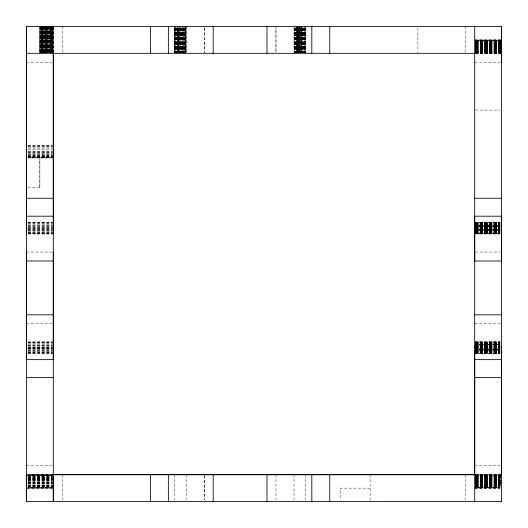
<?xml version="1.0" encoding="UTF-8"?>
<svg xmlns="http://www.w3.org/2000/svg" width="528" height="528" viewBox="0 0 528 528"><rect width="100%" height="100%" fill="white"/><g stroke="black" fill="none" stroke-linecap="round" stroke-linejoin="round"><path stroke-width="0.4" stroke-dasharray="2.64 1.98" d="M39.857 187.77L39.857 157.885L39.857 187.796L27.991 187.77M39.857 28.043L39.857 53.308L39.871 26.413M53.302 52.496L53.302 26.413L53.302 53.308M204.23 28.03L204.23 52.496L204.23 26.4M275.953 26.4L275.953 52.496L275.953 28.03M474.698 39.864L501.593 39.864M475.51 40.075L501.593 40.003M501.593 40.121L475.51 40.168L501.593 40.273M475.51 40.537L501.593 40.537M475.51 40.689L501.593 40.689M475.51 40.775L501.593 40.775M475.51 40.96L501.593 40.867M475.51 41.052L499.963 41.052M475.51 41.151L501.593 41.151M475.51 41.257L501.593 41.257M475.51 41.362L501.593 41.362M475.51 41.474L501.593 41.474M475.51 41.593L501.593 41.593M475.51 41.712L501.593 41.712M475.51 41.831L499.963 41.831M475.51 41.956L501.593 41.956M475.51 42.082L501.593 42.082M475.51 42.214L501.593 42.214M475.51 42.346L501.593 42.346M475.51 42.484L501.593 42.484M475.51 42.623L501.593 42.623M475.51 42.761L501.593 42.761M475.51 42.907L501.593 42.907M475.51 43.052L501.593 43.052M475.51 43.197L501.593 43.197M475.51 43.349L501.593 43.349M475.51 43.494L501.593 43.494M475.51 43.646L501.593 43.646M475.51 43.804L501.593 43.804M475.51 43.956L501.593 43.956M475.51 44.108L501.593 44.108M475.51 44.266L501.593 44.266M475.51 44.425L501.593 44.425M475.51 44.576L499.963 44.576M475.51 44.735L501.593 44.735M475.51 44.893L501.593 44.893M475.51 45.052L501.593 45.052M475.51 45.203L499.963 45.203M475.51 45.362L499.963 45.362M475.51 45.52L501.593 45.52M475.51 45.672L499.963 45.672M475.51 45.83L499.963 45.83M475.51 45.982L501.593 45.982M475.51 46.134L501.593 46.134M475.51 46.286L501.593 46.286M475.51 46.438L501.593 46.438M475.51 46.583L501.593 46.583M475.51 46.735L501.593 46.735M475.51 46.886L501.593 46.886M475.51 47.038L501.593 47.038M475.51 47.19L501.593 47.19M475.51 47.342L499.963 47.342M475.51 47.5L499.963 47.5M475.51 47.652L501.593 47.652M475.51 47.81L501.593 47.81M475.51 47.962L501.593 47.962M475.51 48.121L501.593 48.121M475.51 48.279L501.593 48.279M475.51 48.437L501.593 48.437M475.51 48.589L501.593 48.589M475.51 48.748L499.963 48.748M475.51 48.906L501.593 48.906M475.51 49.058L501.593 49.058M475.51 49.216L501.593 49.216M475.51 49.368L501.593 49.368M475.51 49.52L501.593 49.52M475.51 49.672L499.963 49.672M475.51 49.823L501.593 49.823M475.51 49.975L499.963 49.975M475.51 50.12L501.593 50.12M475.51 50.266L501.593 50.266M475.51 50.411L501.593 50.411M475.51 50.549L501.593 50.549M475.51 50.688L499.963 50.688M475.51 50.827L501.593 50.827M475.51 50.959L501.593 50.959M475.51 51.091L501.593 51.091M475.51 51.216L501.593 51.216M475.51 51.341L501.593 51.341M475.51 51.46L499.963 51.46M475.51 51.579L499.963 51.579M475.51 51.691L501.593 51.691M475.51 51.803L501.593 51.803M475.51 51.916L499.963 51.916M475.51 52.015L501.593 52.015M475.51 52.12L501.593 52.12M475.51 52.213L501.593 52.213M475.51 52.305L501.593 52.391M475.51 52.477L499.963 52.477M475.51 52.556L499.963 52.556M475.51 52.635L501.593 52.708M475.51 52.84L501.593 52.774M475.51 52.899L501.593 52.899M475.51 53.051L501.593 53.051M475.51 53.13L501.593 53.13M501.593 53.249L474.698 53.269L501.593 53.308M26.407 62.278L52.49 62.278M474.698 62.278L500.102 62.278M475.51 110.081L499.963 110.081M28.037 145.378L52.49 145.378M28.037 145.629L52.49 145.629M28.037 146.659L52.49 146.659M28.037 146.923L52.49 146.923M28.037 148.025L52.49 148.025M28.037 149.714L52.49 149.714M28.037 151.378L52.49 151.378M28.037 151.912L52.49 151.912M28.037 152.176L52.49 152.176M28.037 152.929L52.49 152.929M28.037 153.173L52.49 153.173M28.037 154.519L52.49 154.519M28.037 154.935L52.49 154.935M28.037 155.529L52.49 155.529M28.037 155.892L52.49 155.892M28.037 156.235L52.49 156.235M28.037 156.4L52.49 156.4M28.037 156.836L52.49 156.836M28.037 157.087L52.49 157.087M28.037 157.403L52.49 157.403M28.037 157.496L52.49 157.496M28.037 157.707L52.49 157.707M52.49 157.872L27.991 157.885L53.302 157.912M28.037 222.301L53.302 222.275M474.698 222.301L499.963 222.308M474.698 222.4L501.593 222.4M28.037 222.479L52.49 222.479M475.51 222.479L499.963 222.479M475.51 222.671L499.963 222.598M474.698 222.743L499.963 222.743M475.51 222.823L499.963 222.823M28.037 223.007L52.49 223.007M475.51 222.915L499.963 223.007M475.51 223.106L499.963 223.106M475.51 223.212L499.963 223.212M475.51 223.324L499.963 223.324M475.51 223.443L499.963 223.443M475.51 223.568L499.963 223.568M475.51 223.694L499.963 223.694M28.037 223.826L52.49 223.826M475.51 223.826L499.963 223.826M475.51 223.964L499.963 223.964M475.51 224.103L499.963 224.103M475.51 224.255L499.963 224.255M475.51 224.4L499.963 224.4M475.51 224.558L499.963 224.558M474.698 224.717L499.963 224.717M28.037 224.882L52.49 224.882M475.51 224.882L499.963 224.882M475.484 225.02L500.009 225.02M28.037 225.258L52.49 225.258M474.698 225.258L499.963 225.232M475.51 225.416L499.963 225.416M474.698 225.489L499.963 225.489M475.51 225.601L499.963 225.601M475.51 225.733L499.963 225.733M475.51 225.793L499.963 225.793M28.037 225.991L52.49 225.991M475.51 226.393L499.963 226.393M28.037 226.446L52.49 226.446M475.51 226.446L499.963 226.446M475.51 226.604L499.963 226.604M475.51 226.69L499.963 226.69M475.51 226.816L499.963 226.816M475.51 226.928L499.963 226.928M475.51 227.033L499.963 227.033M28.037 227.165L52.49 227.165M475.51 227.165L499.963 227.165M475.51 227.251L499.963 227.251M475.51 227.403L499.963 227.403M28.037 227.476L52.49 227.476M475.51 227.476L499.963 227.476M475.51 227.7L499.963 227.634M474.698 227.924L499.963 227.872M475.51 228.155L499.963 228.103M475.51 228.393L499.963 228.334M28.037 228.565L52.49 228.565M475.51 228.565L499.963 228.565M28.037 228.624L52.49 228.624M475.51 228.624L499.963 228.624M475.51 228.789L499.963 228.789M475.51 228.862L499.963 228.862M475.51 229.013L499.963 229.013M475.51 229.099L499.963 229.099M474.698 229.231L499.963 229.231M475.51 229.337L499.963 229.337M28.037 229.449L52.49 229.449M475.51 229.449L499.963 229.449M475.51 229.574L499.963 229.574M475.51 229.66L499.963 229.66M28.037 229.812L52.49 229.812M475.51 230.05L499.963 230.076M475.51 230.294L499.963 230.274M28.037 230.472L52.49 230.472M475.51 230.663L499.963 230.663M28.037 230.769L52.49 230.769M475.51 230.769L499.963 230.769M475.51 230.848L499.963 230.848M475.51 231.007L499.963 231.033M475.51 231.205L499.963 231.244M28.037 231.376L52.49 231.376M475.51 231.376L499.963 231.376M475.51 231.541L499.963 231.541M475.51 231.706L499.963 231.706M475.51 231.858L499.963 231.858M475.51 232.01L499.963 232.01M474.698 232.155L499.963 232.155M28.037 232.3L52.49 232.3M475.51 232.3L499.963 232.3M475.51 232.439L499.963 232.439M475.51 232.571L499.963 232.571M475.51 232.696L499.963 232.696M28.037 232.822L52.49 232.822M475.51 232.822L499.963 232.822M475.51 232.934L499.963 232.934M475.51 233.046L499.963 233.046M28.037 233.152L52.49 233.152M475.51 233.152L499.963 233.152M475.51 233.257L499.963 233.35M475.51 233.435L499.963 233.435M28.037 233.521L52.49 233.521M499.963 233.521L475.51 233.521L499.963 233.66M474.698 233.779L499.963 233.726M28.037 233.831L52.49 233.831M475.484 233.864L500.009 233.864M28.037 233.95L53.302 233.983M474.698 233.95L499.963 233.977M26.4 252.041L52.49 252.041M475.504 252.054L499.963 252.054M26.407 323.77L52.49 323.77M474.698 323.776L501.593 323.776M28.037 341.867L53.302 341.821M474.698 341.88L499.963 341.827M475.484 341.946L500.009 341.946M475.51 342.078L499.963 342.078M28.037 342.144L52.49 342.144M475.51 342.21L499.963 342.144M474.698 342.289L499.963 342.289M28.037 342.368L52.49 342.368M475.51 342.454L499.963 342.368M475.51 342.553L499.963 342.553M475.51 342.652L499.963 342.652M28.037 342.758L52.49 342.758M475.51 342.758L499.963 342.758M475.51 342.87L499.963 342.87M475.51 342.989L499.963 342.989M475.51 343.108L499.963 343.108M475.51 343.24L499.963 343.24M475.51 343.372L499.963 343.372M475.51 343.51L499.963 343.51M28.037 343.649L52.49 343.649M475.51 343.649L499.963 343.649M475.51 343.794L499.963 343.794M475.51 343.946L499.963 343.946M475.51 344.104L499.963 344.104M28.037 344.263L52.49 344.263M474.698 344.263L499.963 344.263M475.51 344.428L499.963 344.428M475.51 344.599L499.963 344.56M475.51 344.956L499.963 344.956M474.698 345.035L499.963 345.035M475.51 345.147L499.963 345.147M475.51 345.272L499.963 345.272M28.037 345.338L52.49 345.338M475.51 345.338L499.963 345.338M28.037 345.517L52.49 345.517M475.51 345.517L499.963 345.53M475.51 345.754L499.963 345.734M475.51 345.939L499.963 345.939M475.51 345.992L499.963 345.992M28.037 346.144L52.49 346.144M475.51 346.144L499.963 346.144M475.51 346.229L499.963 346.229M475.51 346.361L499.963 346.361M475.51 346.467L499.963 346.467M475.51 346.573L499.963 346.573M475.51 346.711L499.963 346.711M475.51 346.797L499.963 346.797M475.51 346.949L499.963 346.949M475.51 347.015L499.963 347.015M28.037 347.18L52.49 347.18M475.51 347.18L499.963 347.18M28.037 347.246L52.49 347.246M475.51 347.246L499.963 347.246M475.51 347.417L499.963 347.417M474.698 347.47L499.963 347.47M475.51 347.648L499.963 347.701M28.037 347.932L52.49 347.932M475.51 347.879L499.963 347.932M28.037 348.11L52.49 348.11M475.51 348.104L499.963 348.17M475.51 348.407L499.963 348.335M475.51 348.553L499.963 348.553M475.51 348.638L499.963 348.638M28.037 348.777L52.49 348.777M474.698 348.777L499.963 348.777M28.037 348.883L52.49 348.883M475.51 348.883L499.963 348.883M475.51 348.988L499.963 348.988M475.51 349.12L499.963 349.12M475.51 349.206L499.963 349.206M475.51 349.615L499.963 349.595M28.037 349.82L52.49 349.82M475.51 349.833L499.963 349.833M28.037 350.077L52.49 350.077M475.51 350.203L499.963 350.203M475.51 350.315L499.963 350.315M475.51 350.394L499.963 350.394M475.51 350.552L499.963 350.552M28.037 350.75L52.49 350.75M475.51 350.75L499.963 350.79M475.51 350.922L499.963 350.922M475.51 351.087L499.963 351.087M475.51 351.245L499.963 351.245M28.037 351.404L52.49 351.404M475.51 351.404L499.963 351.404M475.51 351.556L499.963 351.556M474.698 351.701L499.963 351.701M475.51 351.839L499.963 351.839M28.037 351.978L52.49 351.978M475.51 351.978L499.963 351.978M475.51 352.11L499.963 352.11M475.51 352.242L499.963 352.242M28.037 352.361L52.49 352.361M475.51 352.361L499.963 352.361M475.51 352.48L499.963 352.48M475.51 352.592L499.963 352.697M28.037 352.796L52.49 352.796M475.51 352.796L499.963 352.796M475.51 352.895L499.963 352.895M475.51 352.981L499.963 352.981M475.51 353.14L499.963 353.06M475.51 353.206L499.963 353.206M28.037 353.272L52.49 353.272M474.698 353.324L499.963 353.272M474.698 353.404L500.009 353.404M28.037 353.529L53.302 353.529M474.698 353.529L499.963 353.47M26.407 465.722L52.49 465.722M474.698 465.736L500.102 465.736M28.037 474.692L52.49 474.692M475.51 474.692L499.963 474.692M26.407 474.692L53.302 474.692M474.698 474.705L501.593 474.712M28.037 474.837L52.49 474.804M475.51 474.844L501.593 474.817M52.49 474.949L28.037 474.995L52.49 475.048M501.593 474.962L475.51 475.009L501.593 475.114M28.037 475.226L52.49 475.226M475.51 475.24L501.593 475.24M475.51 475.306L501.593 475.306M26.407 475.444L52.49 475.444M475.51 475.378L501.593 475.451M26.407 475.523L52.49 475.523M475.51 475.537L499.963 475.537M28.037 475.609L52.49 475.609M475.51 475.616L499.963 475.616M475.51 475.708L501.593 475.708M475.51 475.893L501.593 475.801M475.51 475.992L499.963 475.992M28.037 476.084L52.49 476.084M475.51 476.098L501.593 476.098M28.037 476.197L52.49 476.197M475.51 476.203L501.593 476.203M475.51 476.315L499.963 476.315M475.51 476.434L501.593 476.434M475.51 476.553L499.963 476.553M475.51 476.672L499.963 476.672M28.037 476.784L52.49 476.784M475.51 476.797L499.963 476.797M475.51 476.923L501.593 476.923M475.51 477.055L499.963 477.055M28.037 477.18L52.49 477.18M475.51 477.187L499.963 477.187M28.037 477.312L52.49 477.312M475.51 477.325L501.593 477.325M475.51 477.464L499.963 477.464M475.51 477.602L499.963 477.602M475.51 477.748L501.593 477.748M28.037 477.88L52.49 477.88M475.51 477.893L501.593 477.893M475.51 478.038L499.963 478.038M28.037 478.177L52.49 478.177M475.51 478.19L499.963 478.19M28.037 478.328L52.49 478.328M475.51 478.342L499.963 478.342M28.037 478.48L52.49 478.48M475.51 478.493L499.963 478.493M475.51 478.645L499.963 478.645M475.51 478.797L499.963 478.797M28.037 478.942L52.49 478.942M475.51 478.949L501.593 478.949M28.037 479.094L52.49 479.094M475.51 479.107L499.963 479.107M475.51 479.266L499.963 479.266M28.037 479.411L52.49 479.411M475.51 479.417L499.963 479.417M28.037 479.563L52.49 479.563M475.51 479.576L499.963 479.576M28.037 479.721L52.49 479.721M475.51 479.734L499.963 479.734M475.51 479.893L499.963 479.893M475.51 480.044L501.593 480.044M475.51 480.203L501.593 480.203M28.037 480.348L52.49 480.348M475.51 480.361L499.963 480.361M28.037 480.5L52.49 480.5M475.51 480.513L499.963 480.513M475.51 480.671L499.963 480.671M475.51 480.823L499.963 480.823M28.037 480.962L52.49 480.962M475.51 480.975L501.593 480.975M475.51 481.127L499.963 481.127M475.51 481.279L499.963 481.279M475.51 481.424L501.593 481.424M475.51 481.576L499.963 481.576M28.037 481.714L52.49 481.714M475.51 481.727L499.963 481.727M475.51 481.879L499.963 481.879M475.51 482.031L499.963 482.031M28.037 482.176L52.49 482.176M475.51 482.183L501.593 482.183M28.037 482.328L52.49 482.328M475.51 482.341L499.963 482.341M475.51 482.493L499.963 482.493M475.51 482.651L501.593 482.651M28.037 482.797L52.49 482.797M475.51 482.81L501.593 482.81M475.51 482.962L501.593 482.962M475.51 483.12L499.963 483.12M475.51 483.278L499.963 483.278M28.037 483.424L52.49 483.424M475.51 483.437L499.963 483.437M28.037 483.582L52.49 483.582M475.51 483.589L501.593 483.589M28.037 483.734L52.49 483.734M475.51 483.747L499.963 483.747M475.51 483.905L501.593 483.905M475.51 484.057L499.963 484.057M475.51 484.209L499.963 484.209M475.51 484.361L499.963 484.361M475.51 484.513L499.963 484.513M475.51 484.664L501.593 484.664M475.51 484.816L499.963 484.816M28.037 484.948L52.49 484.948M475.51 484.961L499.963 484.961M28.037 485.093L52.49 485.093M475.51 485.107L499.963 485.107M475.51 485.252L501.593 485.252M475.51 485.39L499.963 485.39M475.51 485.529L499.963 485.529M28.037 485.654L52.49 485.654M475.51 485.668L499.963 485.668M28.037 485.786L52.49 485.786M475.51 485.8L499.963 485.8M28.037 485.918L52.49 485.918M475.51 485.932L499.963 485.932M475.51 486.057L499.963 486.057M28.037 486.169L52.49 486.169M475.51 486.182L499.963 486.182M475.51 486.301L499.963 486.301M475.51 486.42L499.963 486.42M475.51 486.539L499.963 486.539M475.51 486.644L499.963 486.644M28.037 486.743L52.49 486.743M475.51 486.757L499.963 486.757M28.037 486.849L52.49 486.849M475.51 486.856L499.963 486.856M475.51 486.961L499.963 486.961M475.51 487.054L499.963 487.054M475.51 487.146L499.963 487.146M475.51 487.318L499.963 487.238M28.037 487.39L52.49 487.39M475.51 487.397L499.963 487.397M52.49 487.463L28.037 487.535L52.49 487.601M475.51 487.681L499.963 487.681M28.037 487.879L52.49 487.832M475.51 487.846L499.963 487.846M26.407 487.997L52.49 487.997M475.51 487.971L499.963 487.931M26.407 488.077L52.49 488.057M474.698 488.11L499.963 488.063M28.037 488.136L53.308 488.143M370.102 488.143L340.21 488.136L340.217 500.009M474.698 488.136L499.97 488.143M465.729 26.413L465.729 53.308M465.729 474.692L465.736 499.957M417.912 28.043L417.912 52.496M370.095 474.692L370.102 501.587M305.666 52.496L305.699 26.413L305.593 52.496M305.719 474.692L305.719 499.957M305.455 28.043L305.514 52.496M305.323 28.043L305.395 52.496M305.25 28.043L305.25 52.496M305.171 28.043L305.171 52.496M305.078 28.043L305.078 52.496M304.887 28.043L304.986 52.496M304.781 28.043L304.781 52.496M304.669 26.413L304.669 52.496M304.55 28.043L304.55 52.496M304.425 28.043L304.425 52.496M304.3 28.043L304.3 52.496M304.168 28.043L304.168 52.496M304.029 28.043L304.029 52.496M303.89 28.043L303.89 52.496M303.739 28.043L303.739 52.496M303.593 28.043L303.593 52.496M303.435 28.043L303.435 52.496M303.277 28.043L303.277 52.496M303.112 28.043L303.112 52.496M302.94 28.043L302.973 52.496M302.735 28.043L302.762 52.496M302.577 28.043L302.577 52.496M302.498 28.043L302.498 52.496M302.392 28.043L302.392 52.496M302.26 28.043L302.26 52.496M302.201 28.043L302.201 52.496M301.6 28.043L301.6 52.496M301.547 26.413L301.547 52.496M301.389 28.043L301.389 52.496M301.303 28.043L301.303 52.496M301.178 26.413L301.178 52.496M301.066 28.043L301.066 52.496M300.96 26.413L300.96 52.496M300.828 28.043L300.828 52.496M300.742 28.043L300.742 52.496M300.59 28.043L300.59 52.496M300.518 28.043L300.518 52.496M300.293 28.043L300.353 52.496M300.122 26.413L300.069 52.496M299.891 28.043L299.838 52.496M299.6 26.413L299.66 52.496M299.204 26.413L299.204 52.496M299.132 28.043L299.132 52.496M298.98 28.043L298.98 52.496M298.894 26.413L298.894 52.496M298.762 28.043L298.762 52.496M298.657 28.043L298.657 52.496M298.544 28.043L298.544 52.496M298.419 26.413L298.419 52.496M298.333 28.043L298.333 52.496M297.917 28.043L297.937 52.496M297.7 26.413L297.719 52.496M297.33 26.413L297.33 52.496M297.224 28.043L297.224 52.496M297.145 28.043L297.145 52.496M296.987 28.043L296.96 52.496M296.749 28.043L296.789 52.496M296.617 28.043L296.617 52.496M296.452 26.413L296.452 52.496M296.287 26.413L296.287 52.496M296.135 28.043L296.135 52.496M295.984 28.043L295.984 52.496M295.838 28.043L295.838 52.496M295.693 28.043L295.693 52.496M295.555 28.043L295.555 52.496M295.423 28.043L295.423 52.496M295.297 28.043L295.297 52.496M295.172 28.043L295.172 52.496M295.06 28.043L295.06 52.496M294.947 28.043L294.947 52.496M294.842 28.043L294.842 52.496M294.736 28.043L294.736 52.496M294.558 28.043L294.644 53.308M294.472 28.043L294.472 52.496M294.4 28.043L294.334 52.496M294.268 28.043L294.215 52.496M294.129 28.043L294.162 53.308M294.023 26.413L294.056 53.308M294.01 474.692L294.017 499.957M275.953 474.679L275.959 499.957M204.23 475.497L204.23 499.957M204.23 475.497L204.23 499.957M186.166 26.413L186.113 53.308M186.173 474.692L186.179 499.957M186.061 28.043L186.014 52.496M185.968 26.413L185.909 52.496L185.783 26.413M185.704 28.043L185.704 52.496M185.533 28.043L185.625 53.308M185.44 28.043L185.44 52.496M185.341 26.413L185.341 52.496M185.236 28.043L185.236 52.496M185.123 28.043L185.123 53.308M185.005 28.043L185.005 52.496M184.886 28.043L184.886 52.496M184.754 28.043L184.754 53.308M184.622 28.043L184.622 52.496M184.483 28.043L184.483 52.496M184.345 26.413L184.345 52.496M184.199 28.043L184.199 52.496M184.048 28.043L184.048 52.496M183.889 28.043L183.889 53.308M183.731 28.043L183.731 52.496M183.566 28.043L183.566 52.496M183.427 28.043L183.394 52.496M183.196 26.413L183.216 52.496M183.038 28.043L183.038 52.496M182.959 28.043L182.959 52.496M182.846 28.043L182.846 52.496M182.721 26.413L182.721 52.496M182.655 28.043L182.655 52.496M182.464 28.043L182.477 52.496M182.239 28.043L182.259 53.308M182.054 28.043L182.054 53.308M182.002 28.043L182.002 52.496M181.85 28.043L181.85 52.496M181.764 28.043L181.764 52.496M181.632 28.043L181.632 52.496M181.52 28.043L181.52 52.496M181.421 28.043L181.421 52.496M181.282 28.043L181.282 52.496M181.196 28.043L181.196 52.496M181.045 28.043L181.045 52.496M180.979 28.043L180.979 52.496M180.814 28.043L180.814 52.496M180.748 28.043L180.748 52.496M180.523 28.043L180.576 52.496M180.345 26.413L180.292 53.308M180.061 28.043L180.114 52.496M179.883 28.043L179.824 52.496M179.659 28.043L179.659 53.308M179.586 26.413L179.586 52.496M179.441 28.043L179.441 52.496M179.348 28.043L179.348 52.496M179.216 28.043L179.216 53.308M179.111 28.043L179.111 52.496M179.005 28.043L179.005 52.496M178.873 28.043L178.873 52.496M178.787 28.043L178.787 52.496M178.174 28.043L178.174 52.496M178.154 28.043L178.154 52.496M177.982 26.413L177.982 52.496L177.916 28.043M177.791 28.043L177.791 52.496M177.679 28.043L177.679 52.496M177.599 28.043L177.599 52.496M177.441 26.413L177.421 52.496M177.203 28.043L177.243 52.496M177.071 28.043L177.071 52.496M176.906 28.043L176.906 53.308M176.741 28.043L176.741 52.496M176.59 28.043L176.59 52.496M176.438 28.043L176.438 52.496M176.293 28.043L176.293 52.496M176.154 28.043L176.154 53.308M176.015 28.043L176.015 52.496M175.883 28.043L175.883 52.496M175.751 28.043L175.751 52.496M175.633 28.043L175.633 52.496M175.514 28.043L175.514 52.496M175.402 28.043L175.402 52.496M175.197 26.413L175.296 52.496M175.098 28.043L175.098 52.496M175.012 28.043L175.012 52.496M174.933 28.043L174.933 52.496M174.854 28.043L174.788 52.496M174.722 28.043L174.669 52.496M174.623 26.413L174.55 52.496M174.464 26.413L174.511 53.308M174.464 474.692L174.471 499.957M62.271 26.413L62.271 53.308M62.271 474.692L62.271 499.957M53.156 26.413L53.156 53.308M52.998 53.308L52.998 26.413L52.892 52.496M52.833 26.413L52.767 53.308M52.701 28.043L52.701 52.496M52.549 26.413L52.628 53.308M52.47 28.043L52.47 53.308M52.384 26.413L52.384 53.308M52.298 26.413L52.298 53.308M52.206 26.413L52.206 52.496M52.008 26.413L52.008 53.308M51.909 26.413L51.909 52.496M51.797 28.043L51.797 52.496M51.685 26.413L51.685 53.308M51.572 26.413L51.572 52.496M51.454 28.043L51.454 52.496M51.335 26.413L51.335 52.496M51.209 26.413L51.209 53.308M51.077 26.413L51.077 53.308M50.952 28.043L50.952 53.308M50.813 26.413L50.813 53.308M50.681 28.043L50.681 53.308M50.543 26.413L50.543 53.308M50.404 28.043L50.404 52.496M50.259 26.413L50.259 52.496M50.114 26.413L50.114 53.308M49.969 26.413L49.969 53.308M49.817 26.413L49.817 53.308M49.665 26.413L49.665 53.308M49.513 26.413L49.513 52.496M49.361 28.043L49.361 53.308M49.21 26.413L49.21 53.308M49.051 26.413L49.051 52.496M48.899 26.413L48.899 53.308M48.741 26.413L48.741 53.308M48.583 28.043L48.583 52.496M48.431 26.413L48.431 52.496M48.272 26.413L48.272 53.308M48.114 26.413L48.114 52.496M47.956 26.413L47.956 52.496M47.804 26.413L47.804 53.308M47.645 26.413L47.645 53.308M47.494 28.043L47.494 52.496M47.335 26.413L47.335 53.308M47.183 28.043L47.183 53.308M47.032 26.413L47.032 52.496M46.88 26.413L46.88 52.496M46.728 28.043L46.728 52.496M46.576 26.413L46.576 53.308M46.431 26.413L46.431 52.496M46.279 26.413L46.279 52.496M46.127 28.043L46.127 52.496M45.976 26.413L45.976 53.308M45.817 26.413L45.817 53.308M45.665 28.043L45.665 53.308M45.514 26.413L45.514 53.308M45.355 28.043L45.355 52.496M45.197 26.413L45.197 52.496M45.038 26.413L45.038 53.308M44.887 28.043L44.887 53.308M44.728 26.413L44.728 53.308M44.57 26.413L44.57 53.308M44.411 26.413L44.411 52.496M44.26 26.413L44.26 53.308M44.101 26.413L44.101 53.308M43.949 28.043L43.949 53.308M43.791 26.413L43.791 52.496M43.639 26.413L43.639 53.308M43.487 26.413L43.487 53.308M43.342 26.413L43.342 53.308M43.19 26.413L43.19 52.496M43.045 28.043L43.045 53.308M42.9 26.413L42.9 52.496M42.755 26.413L42.755 52.496M42.616 28.043L42.616 52.496M42.478 28.043L42.478 52.496M42.339 26.413L42.339 53.308M42.207 26.413L42.207 52.496M42.075 28.043L42.075 52.496M41.95 26.413L41.95 52.496M41.824 26.413L41.824 53.308M41.699 28.043L41.699 53.308M41.587 26.413L41.587 53.308M41.468 26.413L41.468 53.308M41.356 26.413L41.356 53.308M41.25 26.413L41.25 53.308M41.144 28.043L41.144 53.308M41.045 26.413L41.045 53.308M40.953 28.043L40.953 53.308M40.861 26.413L40.861 53.308M40.682 26.413L40.768 53.308M40.603 26.413L40.603 53.308M40.531 26.413L40.458 53.308L40.392 28.043M40.267 26.413L40.267 53.308M40.214 26.413L40.161 53.308M40.069 26.413L40.029 52.496M39.963 26.413L39.917 53.308M501.593 40.399L475.51 40.399L501.593 40.465M499.963 225.971L475.51 225.971L499.963 225.991M499.963 226.189L475.51 226.189L499.963 226.208M499.963 229.812L475.51 229.812L499.963 229.871M499.963 230.472L475.51 230.472L499.963 230.531M499.963 344.777L475.51 344.777L499.963 344.797M499.963 349.358L475.51 349.358L499.963 349.411M499.963 350.011L475.51 350.011L499.963 350.077M499.963 487.549L475.51 487.549L499.963 487.615M302.023 52.496L302.023 26.413L302.003 52.496M301.805 52.496L301.805 28.043L301.785 52.496M299.429 52.496L299.429 28.043L299.369 52.496M298.181 52.496L298.181 28.043L298.122 52.496M297.521 52.496L297.521 26.413L297.462 52.496M178.636 52.496L178.636 28.043L178.583 52.496M178.398 52.496L178.398 28.043L178.378 52.496"/><path stroke-width="0.79" d="M26.407 501.587L26.407 26.413L501.593 26.413L501.593 501.6L26.407 501.587L26.407 474.692M26.407 350.077L26.407 349.615M26.407 346.949L26.407 347.246A8.917 0.356 -89.1 0 1 26.407 347.932L26.407 348.11A9.002 0.35 88.9 0 1 26.407 348.777L26.407 349.12M26.407 345.939L26.407 346.361M53.302 230.769L53.302 230.274M53.302 229.574L53.302 230.056M53.302 229.231L53.302 229.66M53.302 228.624L53.302 227.403M53.302 227.476L53.302 52.708M53.302 53.308L53.302 501.587L53.302 474.692M53.302 350.077L53.302 349.615M53.302 348.645L53.302 349.12M53.302 346.949L53.302 347.246A8.917 0.35 -89.1 0 1 53.302 347.939L53.302 348.11A9.009 0.35 88.9 0 1 53.302 348.777L53.302 348.988M53.302 345.939L53.302 346.361M53.302 345.754L53.302 345.272M474.692 261.017L474.698 216.19L501.593 216.19L501.593 261.017L474.692 261.017L474.692 252.054M474.698 474.705L474.698 350.552M474.698 348.553L474.698 348.104M474.698 347.246L474.698 346.797M501.593 474.705L501.593 350.552M501.593 348.553L501.593 348.104M501.593 347.246L501.593 346.797M501.593 62.278L501.593 26.413M26.407 231.205L26.407 231.541M26.407 230.274L26.407 230.663M26.407 225.793L26.407 226.189M26.407 224.717L26.407 225.053M26.407 350.572L26.407 350.922M26.407 345.147L26.407 345.754M53.302 231.205L53.302 231.541M53.302 225.793L53.302 226.446A8.976 0.389 89.5 0 1 53.308 227.172L53.302 227.7M53.302 224.717L53.302 225.496M53.302 350.572L53.302 350.922M53.302 345.147L53.302 345.53M26.407 233.831L26.407 228.862M53.302 233.831L53.302 228.862M26.407 53.308L475.339 53.308M26.407 198.257L53.302 198.257M474.698 198.257L501.593 198.257M26.407 216.19L53.302 216.19M26.4 261.004L53.302 261.004M26.4 314.8L53.302 314.8M474.692 314.813L501.593 314.813M474.698 359.641L501.593 359.641M26.407 377.573L53.302 377.573M474.698 377.573L501.593 377.573M53.302 230.472L53.302 231.007M53.302 349.82L53.302 350.315M26.407 227.7L26.407 227.165A8.976 0.389 89.5 0 0 26.407 226.453M26.407 349.82L26.407 350.315M474.698 26.413L474.698 501.6M329.749 26.413L329.749 53.308M329.749 474.692L329.749 501.587M311.817 26.413L311.817 53.308M311.817 474.692L311.817 501.587M266.99 26.4L266.99 53.308M266.99 474.679L266.99 501.587M213.193 26.4L213.193 53.308M213.193 474.679L213.193 501.587M168.366 26.413L168.366 53.308M168.366 474.692L168.366 501.587M150.434 26.413L150.434 53.308M150.434 474.692L150.434 501.587M53.302 252.041L53.302 359.641L26.407 359.641L26.4 252.041M26.407 26.413L26.407 227.251M26.407 227.403L26.407 228.393M475.22 474.692L52.774 474.692L475.226 474.692"/></g></svg>
